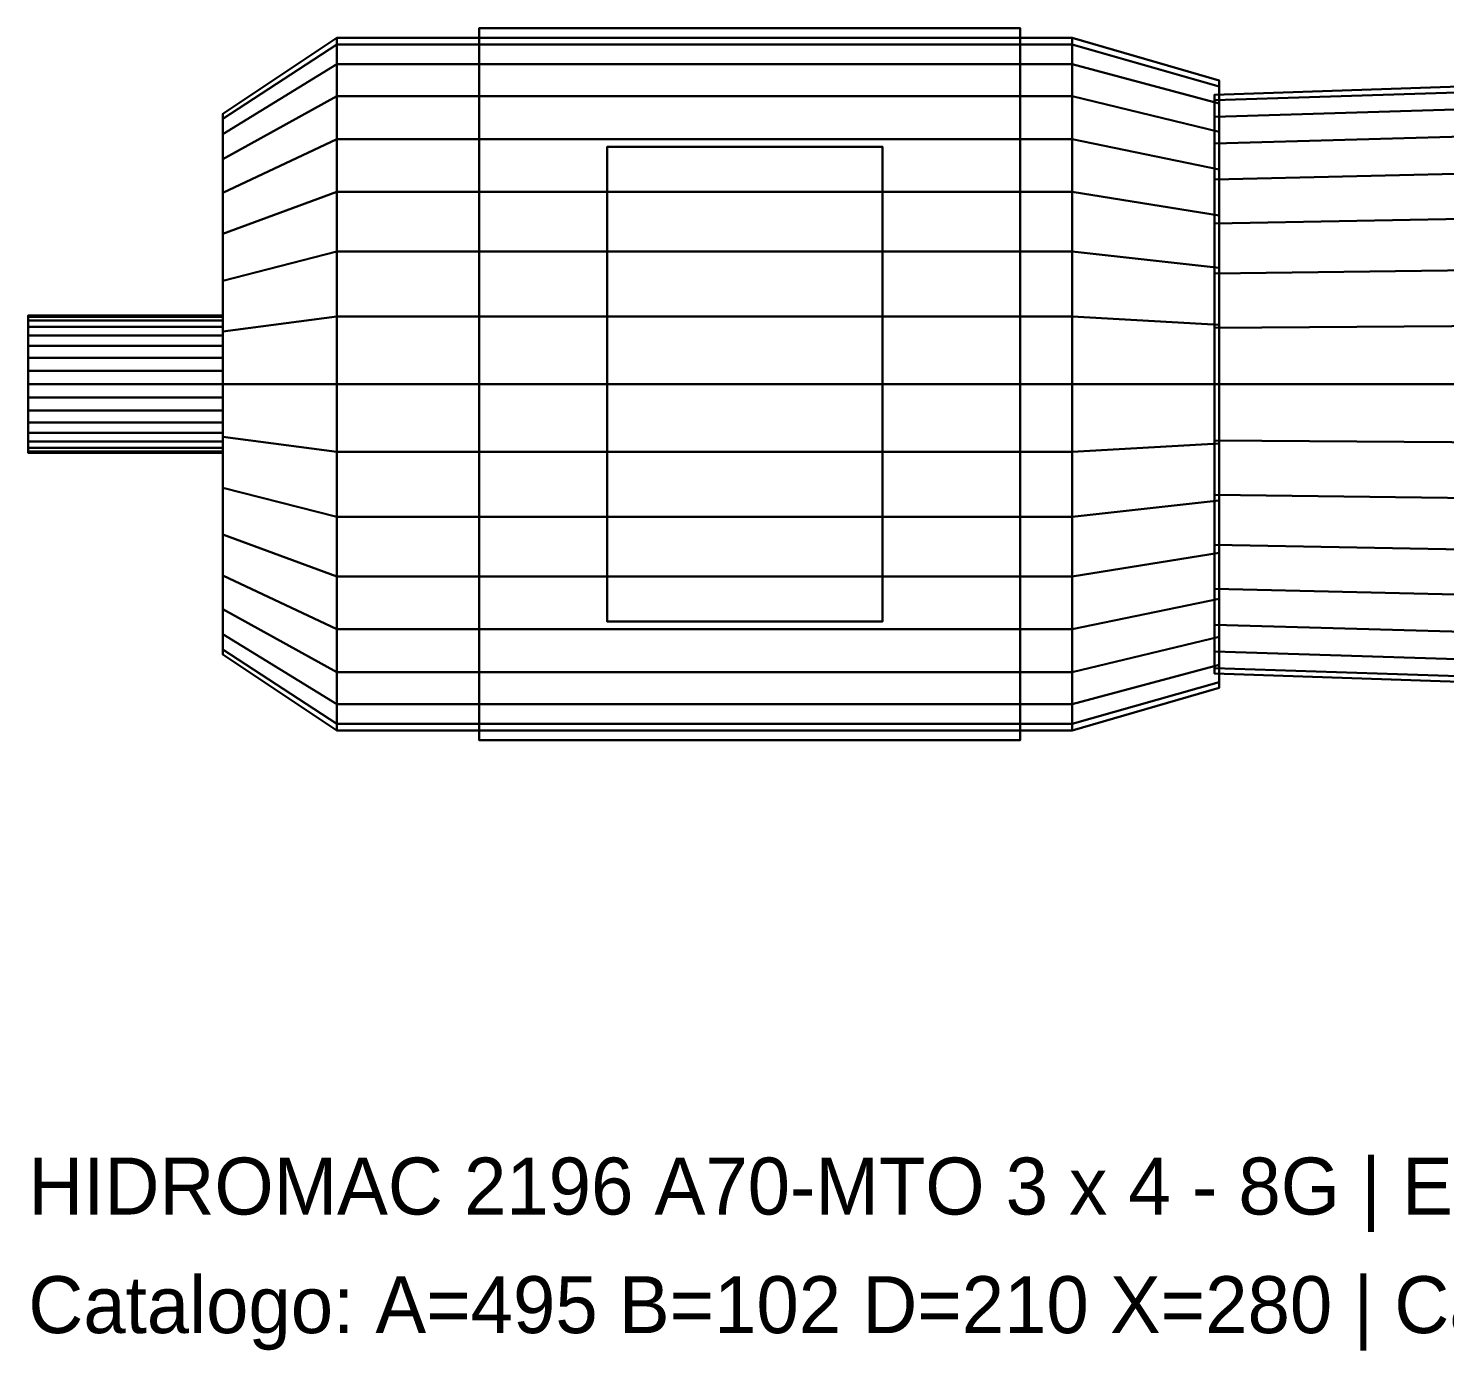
# Model space of a CAD drawing. Header units: millimetres. Extents: x -495 to 102, y -204 to 151.
# Drawn here: x -495 to -196.5, y -203.7 to 75 of the extents above; entities that cross this region are included whole.
import ezdxf

# ---------------------------------------------------------------- set-up
doc = ezdxf.new("R2010")
doc.units = ezdxf.units.MM
for name, color, linetype in [('ADAPTADOR_EST', 4, 'CONTINUOUS'), ('DATOS_CATALOGO', 2, 'CONTINUOUS'), ('EJE_REF', 7, 'CONTINUOUS'), ('PATAS_EST', 8, 'CONTINUOUS'), ('SOPORTE_EST', 5, 'CONTINUOUS')]:
    doc.layers.add(name, color=color, linetype=linetype)

msp = doc.modelspace()

# ---------------------------------------------------------------- linework, layer by layer
at = {"layer": 'ADAPTADOR_EST'}
for points in [[(-245, 61, 210), (-245, 59.8279, 221.90051), (-185, 61.78947, 222.29069), (-185, 63, 210)], [(-245, 59.8279, 198.09949), (-245, 61, 210), (-185, 63, 210), (-185, 61.78947, 197.70931)], [(-245, 59.8279, 221.90051), (-245, 56.35665, 233.34369), (-185, 58.20441, 234.10906), (-185, 61.78947, 222.29069)], [(-245, 56.35665, 186.65631), (-245, 59.8279, 198.09949), (-185, 61.78947, 197.70931), (-185, 58.20441, 185.89094)], [(-245, 0, 210), (-245, 61, 210), (-245, 59.8279, 221.90051)], [(-245, 0, 210), (-245, 59.8279, 198.09949), (-245, 61, 210)], [(-245, 0, 210), (-245, 59.8279, 221.90051), (-245, 56.35665, 233.34369)], [(-245, 0, 210), (-245, 56.35665, 186.65631), (-245, 59.8279, 198.09949)], [(-245, 56.35665, 233.34369), (-245, 50.71965, 243.88978), (-185, 52.38259, 245.00092), (-185, 58.20441, 234.10906)], [(-245, 50.71965, 176.11022), (-245, 56.35665, 186.65631), (-185, 58.20441, 185.89094), (-185, 52.38259, 174.99908)], [(-245, 0, 210), (-245, 56.35665, 233.34369), (-245, 50.71965, 243.88978)], [(-245, 0, 210), (-245, 50.71965, 176.11022), (-245, 56.35665, 186.65631)], [(-245, 50.71965, 243.88978), (-245, 43.13351, 253.13351), (-185, 44.54773, 254.54773), (-185, 52.38259, 245.00092)], [(-245, 43.13351, 166.86649), (-245, 50.71965, 176.11022), (-185, 52.38259, 174.99908), (-185, 44.54773, 165.45227)], [(-245, 0, 210), (-245, 50.71965, 243.88978), (-245, 43.13351, 253.13351)], [(-245, 0, 210), (-245, 43.13351, 166.86649), (-245, 50.71965, 176.11022)], [(-245, 43.13351, 253.13351), (-245, 33.88978, 260.71965), (-185, 35.00092, 262.38259), (-185, 44.54773, 254.54773)], [(-245, 33.88978, 159.28035), (-245, 43.13351, 166.86649), (-185, 44.54773, 165.45227), (-185, 35.00092, 157.61741)], [(-245, 0, 210), (-245, 43.13351, 253.13351), (-245, 33.88978, 260.71965)], [(-245, 0, 210), (-245, 33.88978, 159.28035), (-245, 43.13351, 166.86649)], [(-245, 33.88978, 260.71965), (-245, 23.34369, 266.35665), (-185, 24.10906, 268.20441), (-185, 35.00092, 262.38259)], [(-245, 23.34369, 153.64335), (-245, 33.88978, 159.28035), (-185, 35.00092, 157.61741), (-185, 24.10906, 151.79559)], [(-245, 0, 210), (-245, 33.88978, 260.71965), (-245, 23.34369, 266.35665)], [(-245, 0, 210), (-245, 23.34369, 153.64335), (-245, 33.88978, 159.28035)], [(-245, 23.34369, 266.35665), (-245, 11.90051, 269.8279), (-185, 12.29069, 271.78947), (-185, 24.10906, 268.20441)], [(-245, 11.90051, 150.1721), (-245, 23.34369, 153.64335), (-185, 24.10906, 151.79559), (-185, 12.29069, 148.21053)], [(-245, 0, 210), (-245, 23.34369, 266.35665), (-245, 11.90051, 269.8279)], [(-245, 0, 210), (-245, 11.90051, 150.1721), (-245, 23.34369, 153.64335)], [(-245, 11.90051, 269.8279), (-245, 0, 271), (-185, 0, 273), (-185, 12.29069, 271.78947)], [(-245, 0, 149), (-245, 11.90051, 150.1721), (-185, 12.29069, 148.21053), (-185, 0, 147)], [(-245, 0, 210), (-245, 11.90051, 269.8279), (-245, 0, 271)], [(-245, 0, 210), (-245, 0, 149), (-245, 11.90051, 150.1721)], [(-245, 0, 271), (-245, -11.90051, 269.8279), (-185, -12.29069, 271.78947), (-185, 0, 273)], [(-245, 0, 210), (-245, 0, 271), (-245, -11.90051, 269.8279)], [(-245, 0, 210), (-245, -11.90051, 269.8279), (-245, -23.34369, 266.35665)], [(-245, 0, 210), (-245, -23.34369, 266.35665), (-245, -33.88978, 260.71965)], [(-245, 0, 210), (-245, -33.88978, 260.71965), (-245, -43.13351, 253.13351)], [(-245, 0, 210), (-245, -43.13351, 253.13351), (-245, -50.71965, 243.88978)], [(-245, 0, 210), (-245, -50.71965, 243.88978), (-245, -56.35665, 233.34369)], [(-245, 0, 210), (-245, -56.35665, 233.34369), (-245, -59.8279, 221.90051)], [(-245, 0, 210), (-245, -59.8279, 221.90051), (-245, -61, 210)], [(-245, 0, 210), (-245, -61, 210), (-245, -59.8279, 198.09949)], [(-245, 0, 210), (-245, -59.8279, 198.09949), (-245, -56.35665, 186.65631)], [(-245, 0, 210), (-245, -56.35665, 186.65631), (-245, -50.71965, 176.11022)], [(-245, 0, 210), (-245, -50.71965, 176.11022), (-245, -43.13351, 166.86649)], [(-245, 0, 210), (-245, -43.13351, 166.86649), (-245, -33.88978, 159.28035)], [(-245, 0, 210), (-245, -33.88978, 159.28035), (-245, -23.34369, 153.64335)], [(-245, 0, 210), (-245, -23.34369, 153.64335), (-245, -11.90051, 150.1721)], [(-245, -11.90051, 150.1721), (-245, 0, 149), (-185, 0, 147), (-185, -12.29069, 148.21053)], [(-245, 0, 210), (-245, -11.90051, 150.1721), (-245, 0, 149)], [(-245, -11.90051, 269.8279), (-245, -23.34369, 266.35665), (-185, -24.10906, 268.20441), (-185, -12.29069, 271.78947)], [(-245, -23.34369, 153.64335), (-245, -11.90051, 150.1721), (-185, -12.29069, 148.21053), (-185, -24.10906, 151.79559)], [(-245, -23.34369, 266.35665), (-245, -33.88978, 260.71965), (-185, -35.00092, 262.38259), (-185, -24.10906, 268.20441)], [(-245, -33.88978, 159.28035), (-245, -23.34369, 153.64335), (-185, -24.10906, 151.79559), (-185, -35.00092, 157.61741)], [(-245, -33.88978, 260.71965), (-245, -43.13351, 253.13351), (-185, -44.54773, 254.54773), (-185, -35.00092, 262.38259)], [(-245, -43.13351, 166.86649), (-245, -33.88978, 159.28035), (-185, -35.00092, 157.61741), (-185, -44.54773, 165.45227)], [(-245, -43.13351, 253.13351), (-245, -50.71965, 243.88978), (-185, -52.38259, 245.00092), (-185, -44.54773, 254.54773)], [(-245, -50.71965, 176.11022), (-245, -43.13351, 166.86649), (-185, -44.54773, 165.45227), (-185, -52.38259, 174.99908)], [(-245, -50.71965, 243.88978), (-245, -56.35665, 233.34369), (-185, -58.20441, 234.10906), (-185, -52.38259, 245.00092)], [(-245, -56.35665, 186.65631), (-245, -50.71965, 176.11022), (-185, -52.38259, 174.99908), (-185, -58.20441, 185.89094)], [(-245, -56.35665, 233.34369), (-245, -59.8279, 221.90051), (-185, -61.78947, 222.29069), (-185, -58.20441, 234.10906)], [(-245, -59.8279, 198.09949), (-245, -56.35665, 186.65631), (-185, -58.20441, 185.89094), (-185, -61.78947, 197.70931)], [(-245, -59.8279, 221.90051), (-245, -61, 210), (-185, -63, 210), (-185, -61.78947, 222.29069)], [(-245, -61, 210), (-245, -59.8279, 198.09949), (-185, -61.78947, 197.70931), (-185, -63, 210)]]:
    msp.add_3dface(points, dxfattribs=at)
at = {"layer": 'DATOS_CATALOGO'}
msp.add_line((-495, 0, 210), (102, 0, 210), dxfattribs=at)
at = {"layer": 'EJE_REF'}
for points in [[(-495, 14.5, 210), (-495, 14.22139, 212.82881), (-454, 14.22139, 212.82881), (-454, 14.5, 210)], [(-495, 0, 210), (-495, 14.5, 210), (-495, 14.22139, 212.82881)], [(-495, 14.22139, 207.17119), (-495, 14.5, 210), (-454, 14.5, 210), (-454, 14.22139, 207.17119)], [(-495, 0, 210), (-495, 14.22139, 207.17119), (-495, 14.5, 210)], [(-495, 14.22139, 212.82881), (-495, 13.39625, 215.54891), (-454, 13.39625, 215.54891), (-454, 14.22139, 212.82881)], [(-495, 0, 210), (-495, 14.22139, 212.82881), (-495, 13.39625, 215.54891)], [(-495, 13.39625, 204.45109), (-495, 14.22139, 207.17119), (-454, 14.22139, 207.17119), (-454, 13.39625, 204.45109)], [(-495, 0, 210), (-495, 13.39625, 204.45109), (-495, 14.22139, 207.17119)], [(-495, 13.39625, 215.54891), (-495, 12.05631, 218.05577), (-454, 12.05631, 218.05577), (-454, 13.39625, 215.54891)], [(-495, 0, 210), (-495, 13.39625, 215.54891), (-495, 12.05631, 218.05577)], [(-495, 12.05631, 201.94423), (-495, 13.39625, 204.45109), (-454, 13.39625, 204.45109), (-454, 12.05631, 201.94423)], [(-495, 0, 210), (-495, 12.05631, 201.94423), (-495, 13.39625, 204.45109)], [(-495, 12.05631, 218.05577), (-495, 10.25305, 220.25305), (-454, 10.25305, 220.25305), (-454, 12.05631, 218.05577)], [(-495, 0, 210), (-495, 12.05631, 218.05577), (-495, 10.25305, 220.25305)], [(-495, 10.25305, 199.74695), (-495, 12.05631, 201.94423), (-454, 12.05631, 201.94423), (-454, 10.25305, 199.74695)], [(-495, 0, 210), (-495, 10.25305, 199.74695), (-495, 12.05631, 201.94423)], [(-454, 0, 210), (-454, 14.5, 210), (-454, 14.22139, 212.82881)], [(-454, 0, 210), (-454, 14.22139, 207.17119), (-454, 14.5, 210)], [(-454, 0, 210), (-454, 14.22139, 212.82881), (-454, 13.39625, 215.54891)], [(-454, 0, 210), (-454, 13.39625, 204.45109), (-454, 14.22139, 207.17119)], [(-454, 0, 210), (-454, 13.39625, 215.54891), (-454, 12.05631, 218.05577)], [(-454, 0, 210), (-454, 12.05631, 201.94423), (-454, 13.39625, 204.45109)], [(-454, 0, 210), (-454, 12.05631, 218.05577), (-454, 10.25305, 220.25305)], [(-454, 0, 210), (-454, 10.25305, 199.74695), (-454, 12.05631, 201.94423)], [(-495, 10.25305, 220.25305), (-495, 8.05577, 222.05631), (-454, 8.05577, 222.05631), (-454, 10.25305, 220.25305)], [(-495, 0, 210), (-495, 10.25305, 220.25305), (-495, 8.05577, 222.05631)], [(-495, 8.05577, 197.94369), (-495, 10.25305, 199.74695), (-454, 10.25305, 199.74695), (-454, 8.05577, 197.94369)], [(-495, 0, 210), (-495, 8.05577, 197.94369), (-495, 10.25305, 199.74695)], [(-454, 0, 210), (-454, 10.25305, 220.25305), (-454, 8.05577, 222.05631)], [(-454, 0, 210), (-454, 8.05577, 197.94369), (-454, 10.25305, 199.74695)], [(-495, 8.05577, 222.05631), (-495, 5.54891, 223.39625), (-454, 5.54891, 223.39625), (-454, 8.05577, 222.05631)], [(-495, 0, 210), (-495, 8.05577, 222.05631), (-495, 5.54891, 223.39625)], [(-495, 5.54891, 196.60375), (-495, 8.05577, 197.94369), (-454, 8.05577, 197.94369), (-454, 5.54891, 196.60375)], [(-495, 0, 210), (-495, 5.54891, 196.60375), (-495, 8.05577, 197.94369)], [(-454, 0, 210), (-454, 8.05577, 222.05631), (-454, 5.54891, 223.39625)], [(-454, 0, 210), (-454, 5.54891, 196.60375), (-454, 8.05577, 197.94369)], [(-495, 5.54891, 223.39625), (-495, 2.82881, 224.22139), (-454, 2.82881, 224.22139), (-454, 5.54891, 223.39625)], [(-495, 0, 210), (-495, 5.54891, 223.39625), (-495, 2.82881, 224.22139)], [(-495, 2.82881, 195.77861), (-495, 5.54891, 196.60375), (-454, 5.54891, 196.60375), (-454, 2.82881, 195.77861)], [(-495, 0, 210), (-495, 2.82881, 195.77861), (-495, 5.54891, 196.60375)], [(-454, 0, 210), (-454, 5.54891, 223.39625), (-454, 2.82881, 224.22139)], [(-454, 0, 210), (-454, 2.82881, 195.77861), (-454, 5.54891, 196.60375)], [(-495, 2.82881, 224.22139), (-495, 0, 224.5), (-454, 0, 224.5), (-454, 2.82881, 224.22139)], [(-495, 0, 210), (-495, 2.82881, 224.22139), (-495, 0, 224.5)], [(-495, 0, 195.5), (-495, 2.82881, 195.77861), (-454, 2.82881, 195.77861), (-454, 0, 195.5)], [(-495, 0, 210), (-495, 0, 195.5), (-495, 2.82881, 195.77861)], [(-495, 0, 224.5), (-495, -2.82881, 224.22139), (-454, -2.82881, 224.22139), (-454, 0, 224.5)], [(-495, 0, 210), (-495, 0, 224.5), (-495, -2.82881, 224.22139)], [(-495, 0, 210), (-495, -2.82881, 224.22139), (-495, -5.54891, 223.39625)], [(-495, 0, 210), (-495, -5.54891, 223.39625), (-495, -8.05577, 222.05631)], [(-495, 0, 210), (-495, -8.05577, 222.05631), (-495, -10.25305, 220.25305)], [(-495, 0, 210), (-495, -10.25305, 220.25305), (-495, -12.05631, 218.05577)], [(-495, 0, 210), (-495, -12.05631, 218.05577), (-495, -13.39625, 215.54891)], [(-495, 0, 210), (-495, -13.39625, 215.54891), (-495, -14.22139, 212.82881)], [(-495, 0, 210), (-495, -14.22139, 212.82881), (-495, -14.5, 210)], [(-495, 0, 210), (-495, -14.5, 210), (-495, -14.22139, 207.17119)], [(-495, 0, 210), (-495, -14.22139, 207.17119), (-495, -13.39625, 204.45109)], [(-495, 0, 210), (-495, -13.39625, 204.45109), (-495, -12.05631, 201.94423)], [(-495, 0, 210), (-495, -12.05631, 201.94423), (-495, -10.25305, 199.74695)], [(-495, 0, 210), (-495, -10.25305, 199.74695), (-495, -8.05577, 197.94369)], [(-495, 0, 210), (-495, -8.05577, 197.94369), (-495, -5.54891, 196.60375)], [(-495, 0, 210), (-495, -5.54891, 196.60375), (-495, -2.82881, 195.77861)], [(-495, -2.82881, 195.77861), (-495, 0, 195.5), (-454, 0, 195.5), (-454, -2.82881, 195.77861)], [(-495, 0, 210), (-495, -2.82881, 195.77861), (-495, 0, 195.5)], [(-454, 0, 210), (-454, 2.82881, 224.22139), (-454, 0, 224.5)], [(-454, 0, 210), (-454, 0, 195.5), (-454, 2.82881, 195.77861)], [(-454, 0, 210), (-454, 0, 224.5), (-454, -2.82881, 224.22139)], [(-454, 0, 210), (-454, -2.82881, 224.22139), (-454, -5.54891, 223.39625)], [(-454, 0, 210), (-454, -5.54891, 223.39625), (-454, -8.05577, 222.05631)], [(-454, 0, 210), (-454, -8.05577, 222.05631), (-454, -10.25305, 220.25305)], [(-454, 0, 210), (-454, -10.25305, 220.25305), (-454, -12.05631, 218.05577)], [(-454, 0, 210), (-454, -12.05631, 218.05577), (-454, -13.39625, 215.54891)], [(-454, 0, 210), (-454, -13.39625, 215.54891), (-454, -14.22139, 212.82881)], [(-454, 0, 210), (-454, -14.22139, 212.82881), (-454, -14.5, 210)], [(-454, 0, 210), (-454, -14.5, 210), (-454, -14.22139, 207.17119)], [(-454, 0, 210), (-454, -14.22139, 207.17119), (-454, -13.39625, 204.45109)], [(-454, 0, 210), (-454, -13.39625, 204.45109), (-454, -12.05631, 201.94423)], [(-454, 0, 210), (-454, -12.05631, 201.94423), (-454, -10.25305, 199.74695)], [(-454, 0, 210), (-454, -10.25305, 199.74695), (-454, -8.05577, 197.94369)], [(-454, 0, 210), (-454, -8.05577, 197.94369), (-454, -5.54891, 196.60375)], [(-454, 0, 210), (-454, -5.54891, 196.60375), (-454, -2.82881, 195.77861)], [(-454, 0, 210), (-454, -2.82881, 195.77861), (-454, 0, 195.5)], [(-495, -2.82881, 224.22139), (-495, -5.54891, 223.39625), (-454, -5.54891, 223.39625), (-454, -2.82881, 224.22139)], [(-495, -5.54891, 196.60375), (-495, -2.82881, 195.77861), (-454, -2.82881, 195.77861), (-454, -5.54891, 196.60375)], [(-495, -5.54891, 223.39625), (-495, -8.05577, 222.05631), (-454, -8.05577, 222.05631), (-454, -5.54891, 223.39625)], [(-495, -8.05577, 197.94369), (-495, -5.54891, 196.60375), (-454, -5.54891, 196.60375), (-454, -8.05577, 197.94369)], [(-495, -8.05577, 222.05631), (-495, -10.25305, 220.25305), (-454, -10.25305, 220.25305), (-454, -8.05577, 222.05631)], [(-495, -10.25305, 199.74695), (-495, -8.05577, 197.94369), (-454, -8.05577, 197.94369), (-454, -10.25305, 199.74695)], [(-495, -10.25305, 220.25305), (-495, -12.05631, 218.05577), (-454, -12.05631, 218.05577), (-454, -10.25305, 220.25305)], [(-495, -12.05631, 201.94423), (-495, -10.25305, 199.74695), (-454, -10.25305, 199.74695), (-454, -12.05631, 201.94423)], [(-495, -12.05631, 218.05577), (-495, -13.39625, 215.54891), (-454, -13.39625, 215.54891), (-454, -12.05631, 218.05577)], [(-495, -13.39625, 204.45109), (-495, -12.05631, 201.94423), (-454, -12.05631, 201.94423), (-454, -13.39625, 204.45109)], [(-495, -13.39625, 215.54891), (-495, -14.22139, 212.82881), (-454, -14.22139, 212.82881), (-454, -13.39625, 215.54891)], [(-495, -14.22139, 207.17119), (-495, -13.39625, 204.45109), (-454, -13.39625, 204.45109), (-454, -14.22139, 207.17119)], [(-495, -14.22139, 212.82881), (-495, -14.5, 210), (-454, -14.5, 210), (-454, -14.22139, 212.82881)], [(-495, -14.5, 210), (-495, -14.22139, 207.17119), (-454, -14.22139, 207.17119), (-454, -14.5, 210)]]:
    msp.add_3dface(points, dxfattribs=at)
at = {"layer": 'PATAS_EST'}
for points in [[(-400, -75), (-400, 75), (-286, 75), (-286, -75)], [(-400, -75, 23), (-286, -75, 23), (-286, 75, 23), (-400, 75, 23)], [(-286, 75), (-400, 75), (-400, 75, 23), (-286, 75, 23)], [(-400, 75), (-400, -75), (-400, -75, 23), (-400, 75, 23)], [(-286, -75), (-286, 75), (-286, 75, 23), (-286, -75, 23)], [(-373, -50, 23), (-373, 50, 23), (-315, 50, 23), (-315, -50, 23)], [(-373, -50, 152), (-315, -50, 152), (-315, 50, 152), (-373, 50, 152)], [(-315, 50, 23), (-373, 50, 23), (-373, 50, 152), (-315, 50, 152)], [(-373, 50, 23), (-373, -50, 23), (-373, -50, 152), (-373, 50, 152)], [(-315, -50, 23), (-315, 50, 23), (-315, 50, 152), (-315, -50, 152)], [(-373, -50, 23), (-315, -50, 23), (-315, -50, 152), (-373, -50, 152)], [(-400, -75), (-286, -75), (-286, -75, 23), (-400, -75, 23)]]:
    msp.add_3dface(points, dxfattribs=at)
at = {"layer": 'SOPORTE_EST'}
for points in [[(-454, 57, 210), (-454, 55.90476, 221.12015), (-430, 71.59733, 224.24159), (-430, 73, 210)], [(-454, 55.90476, 198.87985), (-454, 57, 210), (-430, 73, 210), (-430, 71.59733, 195.75841)], [(-430, 73, 210), (-430, 71.59733, 224.24159), (-275, 71.59733, 224.24159), (-275, 73, 210)], [(-430, 71.59733, 195.75841), (-430, 73, 210), (-275, 73, 210), (-275, 71.59733, 195.75841)], [(-275, 73, 210), (-275, 71.59733, 224.24159), (-244, 62.77026, 222.48578), (-244, 64, 210)], [(-275, 71.59733, 195.75841), (-275, 73, 210), (-244, 64, 210), (-244, 62.77026, 197.51422)], [(-454, 55.90476, 221.12015), (-454, 52.66113, 231.81296), (-430, 67.44321, 237.93589), (-430, 71.59733, 224.24159)], [(-454, 52.66113, 188.18704), (-454, 55.90476, 198.87985), (-430, 71.59733, 195.75841), (-430, 67.44321, 182.06411)], [(-430, 71.59733, 224.24159), (-430, 67.44321, 237.93589), (-275, 67.44321, 237.93589), (-275, 71.59733, 224.24159)], [(-430, 67.44321, 182.06411), (-430, 71.59733, 195.75841), (-275, 71.59733, 195.75841), (-275, 67.44321, 182.06411)], [(-275, 71.59733, 224.24159), (-275, 67.44321, 237.93589), (-244, 59.12829, 234.49174), (-244, 62.77026, 222.48578)], [(-275, 67.44321, 182.06411), (-275, 71.59733, 195.75841), (-244, 62.77026, 197.51422), (-244, 59.12829, 185.50826)], [(-454, 52.66113, 231.81296), (-454, 47.39377, 241.6675), (-430, 60.69728, 250.55663), (-430, 67.44321, 237.93589)], [(-454, 47.39377, 178.3325), (-454, 52.66113, 188.18704), (-430, 67.44321, 182.06411), (-430, 60.69728, 169.44337)], [(-430, 67.44321, 237.93589), (-430, 60.69728, 250.55663), (-275, 60.69728, 250.55663), (-275, 67.44321, 237.93589)], [(-430, 60.69728, 169.44337), (-430, 67.44321, 182.06411), (-275, 67.44321, 182.06411), (-275, 60.69728, 169.44337)], [(-275, 67.44321, 237.93589), (-275, 60.69728, 250.55663), (-244, 53.21406, 245.55649), (-244, 59.12829, 234.49174)], [(-275, 60.69728, 169.44337), (-275, 67.44321, 182.06411), (-244, 59.12829, 185.50826), (-244, 53.21406, 174.44351)], [(-244, 0, 210), (-244, 64, 210), (-244, 62.77026, 222.48578)], [(-244, 0, 210), (-244, 62.77026, 197.51422), (-244, 64, 210)], [(-244, 0, 210), (-244, 62.77026, 222.48578), (-244, 59.12829, 234.49174)], [(-244, 0, 210), (-244, 59.12829, 185.50826), (-244, 62.77026, 197.51422)], [(-454, 47.39377, 241.6675), (-454, 40.30509, 250.30509), (-430, 51.6188, 261.6188), (-430, 60.69728, 250.55663)], [(-454, 40.30509, 169.69491), (-454, 47.39377, 178.3325), (-430, 60.69728, 169.44337), (-430, 51.6188, 158.3812)], [(-430, 60.69728, 250.55663), (-430, 51.6188, 261.6188), (-275, 51.6188, 261.6188), (-275, 60.69728, 250.55663)], [(-430, 51.6188, 158.3812), (-430, 60.69728, 169.44337), (-275, 60.69728, 169.44337), (-275, 51.6188, 158.3812)], [(-275, 60.69728, 250.55663), (-275, 51.6188, 261.6188), (-244, 45.25483, 255.25483), (-244, 53.21406, 245.55649)], [(-275, 51.6188, 158.3812), (-275, 60.69728, 169.44337), (-244, 53.21406, 174.44351), (-244, 45.25483, 164.74517)], [(-454, 0, 210), (-454, 57, 210), (-454, 55.90476, 221.12015)], [(-454, 0, 210), (-454, 55.90476, 198.87985), (-454, 57, 210)], [(-244, 0, 210), (-244, 59.12829, 234.49174), (-244, 53.21406, 245.55649)], [(-244, 0, 210), (-244, 53.21406, 174.44351), (-244, 59.12829, 185.50826)], [(-454, 0, 210), (-454, 55.90476, 221.12015), (-454, 52.66113, 231.81296)], [(-454, 0, 210), (-454, 52.66113, 188.18704), (-454, 55.90476, 198.87985)], [(-454, 0, 210), (-454, 52.66113, 231.81296), (-454, 47.39377, 241.6675)], [(-454, 0, 210), (-454, 47.39377, 178.3325), (-454, 52.66113, 188.18704)], [(-454, 40.30509, 250.30509), (-454, 31.6675, 257.39377), (-430, 40.55663, 270.69728), (-430, 51.6188, 261.6188)], [(-454, 31.6675, 162.60623), (-454, 40.30509, 169.69491), (-430, 51.6188, 158.3812), (-430, 40.55663, 149.30272)], [(-430, 51.6188, 261.6188), (-430, 40.55663, 270.69728), (-275, 40.55663, 270.69728), (-275, 51.6188, 261.6188)], [(-430, 40.55663, 149.30272), (-430, 51.6188, 158.3812), (-275, 51.6188, 158.3812), (-275, 40.55663, 149.30272)], [(-275, 51.6188, 261.6188), (-275, 40.55663, 270.69728), (-244, 35.55649, 263.21406), (-244, 45.25483, 255.25483)], [(-275, 40.55663, 149.30272), (-275, 51.6188, 158.3812), (-244, 45.25483, 164.74517), (-244, 35.55649, 156.78594)], [(-244, 0, 210), (-244, 53.21406, 245.55649), (-244, 45.25483, 255.25483)], [(-244, 0, 210), (-244, 45.25483, 164.74517), (-244, 53.21406, 174.44351)], [(-454, 0, 210), (-454, 47.39377, 241.6675), (-454, 40.30509, 250.30509)], [(-454, 0, 210), (-454, 40.30509, 169.69491), (-454, 47.39377, 178.3325)], [(-244, 0, 210), (-244, 45.25483, 255.25483), (-244, 35.55649, 263.21406)], [(-244, 0, 210), (-244, 35.55649, 156.78594), (-244, 45.25483, 164.74517)], [(-454, 31.6675, 257.39377), (-454, 21.81296, 262.66113), (-430, 27.93589, 277.44321), (-430, 40.55663, 270.69728)], [(-454, 21.81296, 157.33887), (-454, 31.6675, 162.60623), (-430, 40.55663, 149.30272), (-430, 27.93589, 142.55679)], [(-454, 0, 210), (-454, 40.30509, 250.30509), (-454, 31.6675, 257.39377)], [(-454, 0, 210), (-454, 31.6675, 162.60623), (-454, 40.30509, 169.69491)], [(-430, 40.55663, 270.69728), (-430, 27.93589, 277.44321), (-275, 27.93589, 277.44321), (-275, 40.55663, 270.69728)], [(-430, 27.93589, 142.55679), (-430, 40.55663, 149.30272), (-275, 40.55663, 149.30272), (-275, 27.93589, 142.55679)], [(-275, 40.55663, 270.69728), (-275, 27.93589, 277.44321), (-244, 24.49174, 269.12829), (-244, 35.55649, 263.21406)], [(-275, 27.93589, 142.55679), (-275, 40.55663, 149.30272), (-244, 35.55649, 156.78594), (-244, 24.49174, 150.87171)], [(-244, 0, 210), (-244, 35.55649, 263.21406), (-244, 24.49174, 269.12829)], [(-244, 0, 210), (-244, 24.49174, 150.87171), (-244, 35.55649, 156.78594)], [(-454, 0, 210), (-454, 31.6675, 257.39377), (-454, 21.81296, 262.66113)], [(-454, 0, 210), (-454, 21.81296, 157.33887), (-454, 31.6675, 162.60623)], [(-454, 21.81296, 262.66113), (-454, 11.12015, 265.90476), (-430, 14.24159, 281.59733), (-430, 27.93589, 277.44321)], [(-454, 11.12015, 154.09524), (-454, 21.81296, 157.33887), (-430, 27.93589, 142.55679), (-430, 14.24159, 138.40267)], [(-430, 27.93589, 277.44321), (-430, 14.24159, 281.59733), (-275, 14.24159, 281.59733), (-275, 27.93589, 277.44321)], [(-430, 14.24159, 138.40267), (-430, 27.93589, 142.55679), (-275, 27.93589, 142.55679), (-275, 14.24159, 138.40267)], [(-275, 27.93589, 277.44321), (-275, 14.24159, 281.59733), (-244, 12.48578, 272.77026), (-244, 24.49174, 269.12829)], [(-275, 14.24159, 138.40267), (-275, 27.93589, 142.55679), (-244, 24.49174, 150.87171), (-244, 12.48578, 147.22974)], [(-244, 0, 210), (-244, 24.49174, 269.12829), (-244, 12.48578, 272.77026)], [(-244, 0, 210), (-244, 12.48578, 147.22974), (-244, 24.49174, 150.87171)], [(-454, 0, 210), (-454, 21.81296, 262.66113), (-454, 11.12015, 265.90476)], [(-454, 0, 210), (-454, 11.12015, 154.09524), (-454, 21.81296, 157.33887)], [(-454, 11.12015, 265.90476), (-454, 0, 267), (-430, 0, 283), (-430, 14.24159, 281.59733)], [(-454, 0, 153), (-454, 11.12015, 154.09524), (-430, 14.24159, 138.40267), (-430, 0, 137)], [(-430, 14.24159, 281.59733), (-430, 0, 283), (-275, 0, 283), (-275, 14.24159, 281.59733)], [(-430, 0, 137), (-430, 14.24159, 138.40267), (-275, 14.24159, 138.40267), (-275, 0, 137)], [(-275, 14.24159, 281.59733), (-275, 0, 283), (-244, 0, 274), (-244, 12.48578, 272.77026)], [(-275, 0, 137), (-275, 14.24159, 138.40267), (-244, 12.48578, 147.22974), (-244, 0, 146)], [(-244, 0, 210), (-244, 12.48578, 272.77026), (-244, 0, 274)], [(-244, 0, 210), (-244, 0, 146), (-244, 12.48578, 147.22974)], [(-454, 0, 210), (-454, 11.12015, 265.90476), (-454, 0, 267)], [(-454, 0, 210), (-454, 0, 153), (-454, 11.12015, 154.09524)], [(-454, 0, 267), (-454, -11.12015, 265.90476), (-430, -14.24159, 281.59733), (-430, 0, 283)], [(-454, 0, 210), (-454, 0, 267), (-454, -11.12015, 265.90476)], [(-454, 0, 210), (-454, -11.12015, 265.90476), (-454, -21.81296, 262.66113)], [(-454, 0, 210), (-454, -21.81296, 262.66113), (-454, -31.6675, 257.39377)], [(-454, 0, 210), (-454, -31.6675, 257.39377), (-454, -40.30509, 250.30509)], [(-454, 0, 210), (-454, -40.30509, 250.30509), (-454, -47.39377, 241.6675)], [(-454, 0, 210), (-454, -47.39377, 241.6675), (-454, -52.66113, 231.81296)], [(-454, 0, 210), (-454, -52.66113, 231.81296), (-454, -55.90476, 221.12015)], [(-454, 0, 210), (-454, -55.90476, 221.12015), (-454, -57, 210)], [(-454, 0, 210), (-454, -57, 210), (-454, -55.90476, 198.87985)], [(-454, 0, 210), (-454, -55.90476, 198.87985), (-454, -52.66113, 188.18704)], [(-454, 0, 210), (-454, -52.66113, 188.18704), (-454, -47.39377, 178.3325)], [(-454, 0, 210), (-454, -47.39377, 178.3325), (-454, -40.30509, 169.69491)], [(-454, 0, 210), (-454, -40.30509, 169.69491), (-454, -31.6675, 162.60623)], [(-454, 0, 210), (-454, -31.6675, 162.60623), (-454, -21.81296, 157.33887)], [(-454, 0, 210), (-454, -21.81296, 157.33887), (-454, -11.12015, 154.09524)], [(-454, -11.12015, 154.09524), (-454, 0, 153), (-430, 0, 137), (-430, -14.24159, 138.40267)], [(-454, 0, 210), (-454, -11.12015, 154.09524), (-454, 0, 153)], [(-430, 0, 283), (-430, -14.24159, 281.59733), (-275, -14.24159, 281.59733), (-275, 0, 283)], [(-430, -14.24159, 138.40267), (-430, 0, 137), (-275, 0, 137), (-275, -14.24159, 138.40267)], [(-275, 0, 283), (-275, -14.24159, 281.59733), (-244, -12.48578, 272.77026), (-244, 0, 274)], [(-275, -14.24159, 138.40267), (-275, 0, 137), (-244, 0, 146), (-244, -12.48578, 147.22974)], [(-244, 0, 210), (-244, 0, 274), (-244, -12.48578, 272.77026)], [(-244, 0, 210), (-244, -12.48578, 272.77026), (-244, -24.49174, 269.12829)], [(-244, 0, 210), (-244, -24.49174, 269.12829), (-244, -35.55649, 263.21406)], [(-244, 0, 210), (-244, -35.55649, 263.21406), (-244, -45.25483, 255.25483)], [(-244, 0, 210), (-244, -45.25483, 255.25483), (-244, -53.21406, 245.55649)], [(-244, 0, 210), (-244, -53.21406, 245.55649), (-244, -59.12829, 234.49174)], [(-244, 0, 210), (-244, -59.12829, 234.49174), (-244, -62.77026, 222.48578)], [(-244, 0, 210), (-244, -62.77026, 222.48578), (-244, -64, 210)], [(-244, 0, 210), (-244, -64, 210), (-244, -62.77026, 197.51422)], [(-244, 0, 210), (-244, -62.77026, 197.51422), (-244, -59.12829, 185.50826)], [(-244, 0, 210), (-244, -59.12829, 185.50826), (-244, -53.21406, 174.44351)], [(-244, 0, 210), (-244, -53.21406, 174.44351), (-244, -45.25483, 164.74517)], [(-244, 0, 210), (-244, -45.25483, 164.74517), (-244, -35.55649, 156.78594)], [(-244, 0, 210), (-244, -35.55649, 156.78594), (-244, -24.49174, 150.87171)], [(-244, 0, 210), (-244, -24.49174, 150.87171), (-244, -12.48578, 147.22974)], [(-244, 0, 210), (-244, -12.48578, 147.22974), (-244, 0, 146)], [(-454, -11.12015, 265.90476), (-454, -21.81296, 262.66113), (-430, -27.93589, 277.44321), (-430, -14.24159, 281.59733)], [(-454, -21.81296, 157.33887), (-454, -11.12015, 154.09524), (-430, -14.24159, 138.40267), (-430, -27.93589, 142.55679)], [(-430, -14.24159, 281.59733), (-430, -27.93589, 277.44321), (-275, -27.93589, 277.44321), (-275, -14.24159, 281.59733)], [(-430, -27.93589, 142.55679), (-430, -14.24159, 138.40267), (-275, -14.24159, 138.40267), (-275, -27.93589, 142.55679)], [(-275, -14.24159, 281.59733), (-275, -27.93589, 277.44321), (-244, -24.49174, 269.12829), (-244, -12.48578, 272.77026)], [(-275, -27.93589, 142.55679), (-275, -14.24159, 138.40267), (-244, -12.48578, 147.22974), (-244, -24.49174, 150.87171)], [(-454, -21.81296, 262.66113), (-454, -31.6675, 257.39377), (-430, -40.55663, 270.69728), (-430, -27.93589, 277.44321)], [(-454, -31.6675, 162.60623), (-454, -21.81296, 157.33887), (-430, -27.93589, 142.55679), (-430, -40.55663, 149.30272)], [(-275, -27.93589, 277.44321), (-275, -40.55663, 270.69728), (-244, -35.55649, 263.21406), (-244, -24.49174, 269.12829)], [(-275, -40.55663, 149.30272), (-275, -27.93589, 142.55679), (-244, -24.49174, 150.87171), (-244, -35.55649, 156.78594)], [(-430, -27.93589, 277.44321), (-430, -40.55663, 270.69728), (-275, -40.55663, 270.69728), (-275, -27.93589, 277.44321)], [(-430, -40.55663, 149.30272), (-430, -27.93589, 142.55679), (-275, -27.93589, 142.55679), (-275, -40.55663, 149.30272)], [(-454, -31.6675, 257.39377), (-454, -40.30509, 250.30509), (-430, -51.6188, 261.6188), (-430, -40.55663, 270.69728)], [(-454, -40.30509, 169.69491), (-454, -31.6675, 162.60623), (-430, -40.55663, 149.30272), (-430, -51.6188, 158.3812)], [(-275, -40.55663, 270.69728), (-275, -51.6188, 261.6188), (-244, -45.25483, 255.25483), (-244, -35.55649, 263.21406)], [(-275, -51.6188, 158.3812), (-275, -40.55663, 149.30272), (-244, -35.55649, 156.78594), (-244, -45.25483, 164.74517)], [(-454, -40.30509, 250.30509), (-454, -47.39377, 241.6675), (-430, -60.69728, 250.55663), (-430, -51.6188, 261.6188)], [(-454, -47.39377, 178.3325), (-454, -40.30509, 169.69491), (-430, -51.6188, 158.3812), (-430, -60.69728, 169.44337)], [(-430, -40.55663, 270.69728), (-430, -51.6188, 261.6188), (-275, -51.6188, 261.6188), (-275, -40.55663, 270.69728)], [(-430, -51.6188, 158.3812), (-430, -40.55663, 149.30272), (-275, -40.55663, 149.30272), (-275, -51.6188, 158.3812)], [(-454, -47.39377, 241.6675), (-454, -52.66113, 231.81296), (-430, -67.44321, 237.93589), (-430, -60.69728, 250.55663)], [(-454, -52.66113, 188.18704), (-454, -47.39377, 178.3325), (-430, -60.69728, 169.44337), (-430, -67.44321, 182.06411)], [(-275, -51.6188, 261.6188), (-275, -60.69728, 250.55663), (-244, -53.21406, 245.55649), (-244, -45.25483, 255.25483)], [(-275, -60.69728, 169.44337), (-275, -51.6188, 158.3812), (-244, -45.25483, 164.74517), (-244, -53.21406, 174.44351)], [(-454, -52.66113, 231.81296), (-454, -55.90476, 221.12015), (-430, -71.59733, 224.24159), (-430, -67.44321, 237.93589)], [(-454, -55.90476, 198.87985), (-454, -52.66113, 188.18704), (-430, -67.44321, 182.06411), (-430, -71.59733, 195.75841)], [(-430, -51.6188, 261.6188), (-430, -60.69728, 250.55663), (-275, -60.69728, 250.55663), (-275, -51.6188, 261.6188)], [(-430, -60.69728, 169.44337), (-430, -51.6188, 158.3812), (-275, -51.6188, 158.3812), (-275, -60.69728, 169.44337)], [(-275, -60.69728, 250.55663), (-275, -67.44321, 237.93589), (-244, -59.12829, 234.49174), (-244, -53.21406, 245.55649)], [(-275, -67.44321, 182.06411), (-275, -60.69728, 169.44337), (-244, -53.21406, 174.44351), (-244, -59.12829, 185.50826)], [(-454, -55.90476, 221.12015), (-454, -57, 210), (-430, -73, 210), (-430, -71.59733, 224.24159)], [(-454, -57, 210), (-454, -55.90476, 198.87985), (-430, -71.59733, 195.75841), (-430, -73, 210)], [(-275, -67.44321, 237.93589), (-275, -71.59733, 224.24159), (-244, -62.77026, 222.48578), (-244, -59.12829, 234.49174)], [(-275, -71.59733, 195.75841), (-275, -67.44321, 182.06411), (-244, -59.12829, 185.50826), (-244, -62.77026, 197.51422)], [(-430, -60.69728, 250.55663), (-430, -67.44321, 237.93589), (-275, -67.44321, 237.93589), (-275, -60.69728, 250.55663)], [(-430, -67.44321, 182.06411), (-430, -60.69728, 169.44337), (-275, -60.69728, 169.44337), (-275, -67.44321, 182.06411)], [(-275, -71.59733, 224.24159), (-275, -73, 210), (-244, -64, 210), (-244, -62.77026, 222.48578)], [(-275, -73, 210), (-275, -71.59733, 195.75841), (-244, -62.77026, 197.51422), (-244, -64, 210)], [(-430, -67.44321, 237.93589), (-430, -71.59733, 224.24159), (-275, -71.59733, 224.24159), (-275, -67.44321, 237.93589)], [(-430, -71.59733, 195.75841), (-430, -67.44321, 182.06411), (-275, -67.44321, 182.06411), (-275, -71.59733, 195.75841)], [(-430, -71.59733, 224.24159), (-430, -73, 210), (-275, -73, 210), (-275, -71.59733, 224.24159)], [(-430, -73, 210), (-430, -71.59733, 195.75841), (-275, -71.59733, 195.75841), (-275, -73, 210)]]:
    msp.add_3dface(points, dxfattribs=at)

# ---------------------------------------------------------------- texts
at = {"layer": 'DATOS_CATALOGO'}
for s, p in [('HIDROMAC 2196 A70-MTO 3 x 4 - 8G | Envolvente exterior de referencia (mm)', (-495, -175)), ('Catalogo: A=495 B=102 D=210 X=280 | Capas EST: geometria estimada', (-495, -200))]:
    msp.add_text(s, height=12, dxfattribs=at).set_placement(p)

doc.saveas('drawing.dxf')
